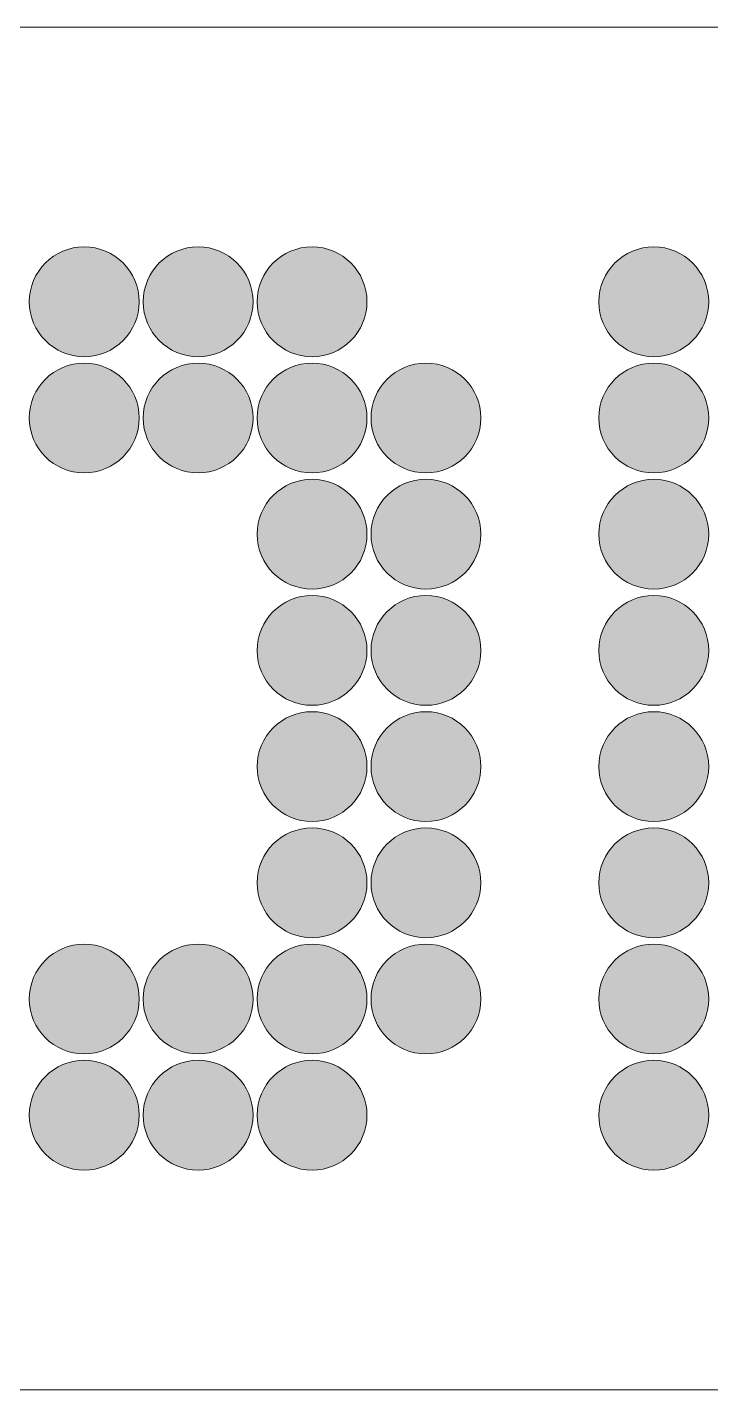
# Model space of a CAD drawing. Header units: inches. Extents: x 36 to 176, y 106 to 173.
# Drawn here: x 72.1 to 105.7, y 106.2 to 173.2 of the extents above; entities that cross this region are included whole.
import ezdxf

# ---------------------------------------------------------------- set-up
doc = ezdxf.new("R2010")
doc.units = ezdxf.units.IN
doc.header["$MEASUREMENT"] = 0
doc.layers.add('CUT', color=7, linetype='Continuous')
doc.layers.add('ENGRAVE', color=7, linetype='Continuous')

# ---------------------------------------------------------------- blocks, each defined once
blk = doc.blocks.new('block 2')
at = {"layer": 'CUT', "color": 7, "lineweight": 5, "true_color": 0xffffff}
blk.add_lwpolyline([(175.65, 173.2), (35.65, 173.2), (35.65, 106.2), (175.65, 106.2), (175.65, 173.2)], dxfattribs=at)
blk = doc.blocks.new('block 7')
at = {"layer": 'ENGRAVE', "true_color": 0xff0000}
h = blk.add_hatch(color=1, dxfattribs=at)
h.dxf.hatch_style = 2
edge = h.paths.add_edge_path()
edge.add_spline(control_points=[(77.75, 119.7), (77.75, 118.209), (78.959, 117), (80.45, 117), (81.941, 117), (83.15, 118.209), (83.15, 119.7), (83.15, 121.191), (81.941, 122.4), (80.45, 122.4), (78.959, 122.4), (77.75, 121.191), (77.75, 119.7), (77.75, 119.7), (77.75, 119.7), (77.75, 119.7)], knot_values=[0, 0, 0, 0, 1, 1, 1, 2, 2, 2, 3, 3, 3, 4, 4, 4, 5, 5, 5, 5], degree=3, periodic=1)
at = {"layer": 'ENGRAVE', "color": 7, "lineweight": 5, "true_color": 0xffffff}
blk.add_open_spline([(77.75, 119.7), (77.75, 118.209), (78.959, 117), (80.45, 117), (81.941, 117), (83.15, 118.209), (83.15, 119.7), (83.15, 121.191), (81.941, 122.4), (80.45, 122.4), (78.959, 122.4), (77.75, 121.191), (77.75, 119.7), (77.75, 119.7), (77.75, 119.7), (77.75, 119.7)], degree=3, knots=[0, 0, 0, 0, 1, 1, 1, 2, 2, 2, 3, 3, 3, 4, 4, 4, 5, 5, 5, 5], dxfattribs=at)
blk = doc.blocks.new('block 17')
at = {"layer": 'ENGRAVE', "true_color": 0xff0000}
h = blk.add_hatch(color=1, dxfattribs=at)
h.dxf.hatch_style = 2
edge = h.paths.add_edge_path()
edge.add_spline(control_points=[(100.15, 119.7), (100.15, 118.209), (101.359, 117), (102.85, 117), (104.341, 117), (105.55, 118.209), (105.55, 119.7), (105.55, 121.191), (104.341, 122.4), (102.85, 122.4), (101.359, 122.4), (100.15, 121.191), (100.15, 119.7), (100.15, 119.7), (100.15, 119.7), (100.15, 119.7)], knot_values=[0, 0, 0, 0, 1, 1, 1, 2, 2, 2, 3, 3, 3, 4, 4, 4, 5, 5, 5, 5], degree=3, periodic=1)
at = {"layer": 'ENGRAVE', "color": 7, "lineweight": 5, "true_color": 0xffffff}
blk.add_open_spline([(100.15, 119.7), (100.15, 118.209), (101.359, 117), (102.85, 117), (104.341, 117), (105.55, 118.209), (105.55, 119.7), (105.55, 121.191), (104.341, 122.4), (102.85, 122.4), (101.359, 122.4), (100.15, 121.191), (100.15, 119.7), (100.15, 119.7), (100.15, 119.7), (100.15, 119.7)], degree=3, knots=[0, 0, 0, 0, 1, 1, 1, 2, 2, 2, 3, 3, 3, 4, 4, 4, 5, 5, 5, 5], dxfattribs=at)
blk = doc.blocks.new('block 20')
at = {"layer": 'ENGRAVE', "true_color": 0xff0000}
h = blk.add_hatch(color=1, dxfattribs=at)
h.dxf.hatch_style = 2
edge = h.paths.add_edge_path()
edge.add_spline(control_points=[(72.15, 119.7), (72.15, 118.209), (73.359, 117), (74.85, 117), (76.341, 117), (77.55, 118.209), (77.55, 119.7), (77.55, 121.191), (76.341, 122.4), (74.85, 122.4), (73.359, 122.4), (72.15, 121.191), (72.15, 119.7), (72.15, 119.7), (72.15, 119.7), (72.15, 119.7)], knot_values=[0, 0, 0, 0, 1, 1, 1, 2, 2, 2, 3, 3, 3, 4, 4, 4, 5, 5, 5, 5], degree=3, periodic=1)
at = {"layer": 'ENGRAVE', "color": 7, "lineweight": 5, "true_color": 0xffffff}
blk.add_open_spline([(72.15, 119.7), (72.15, 118.209), (73.359, 117), (74.85, 117), (76.341, 117), (77.55, 118.209), (77.55, 119.7), (77.55, 121.191), (76.341, 122.4), (74.85, 122.4), (73.359, 122.4), (72.15, 121.191), (72.15, 119.7), (72.15, 119.7), (72.15, 119.7), (72.15, 119.7)], degree=3, knots=[0, 0, 0, 0, 1, 1, 1, 2, 2, 2, 3, 3, 3, 4, 4, 4, 5, 5, 5, 5], dxfattribs=at)
blk = doc.blocks.new('block 27')
at = {"layer": 'ENGRAVE', "true_color": 0xff0000}
h = blk.add_hatch(color=1, dxfattribs=at)
h.dxf.hatch_style = 2
edge = h.paths.add_edge_path()
edge.add_spline(control_points=[(77.75, 153.986), (77.75, 152.495), (78.959, 151.286), (80.45, 151.286), (81.941, 151.286), (83.15, 152.495), (83.15, 153.986), (83.15, 155.477), (81.941, 156.686), (80.45, 156.686), (78.959, 156.686), (77.75, 155.477), (77.75, 153.986), (77.75, 153.986), (77.75, 153.986), (77.75, 153.986)], knot_values=[0, 0, 0, 0, 1, 1, 1, 2, 2, 2, 3, 3, 3, 4, 4, 4, 5, 5, 5, 5], degree=3, periodic=1)
at = {"layer": 'ENGRAVE', "color": 7, "lineweight": 5, "true_color": 0xffffff}
blk.add_open_spline([(77.75, 153.986), (77.75, 152.495), (78.959, 151.286), (80.45, 151.286), (81.941, 151.286), (83.15, 152.495), (83.15, 153.986), (83.15, 155.477), (81.941, 156.686), (80.45, 156.686), (78.959, 156.686), (77.75, 155.477), (77.75, 153.986), (77.75, 153.986), (77.75, 153.986), (77.75, 153.986)], degree=3, knots=[0, 0, 0, 0, 1, 1, 1, 2, 2, 2, 3, 3, 3, 4, 4, 4, 5, 5, 5, 5], dxfattribs=at)
blk = doc.blocks.new('block 28')
at = {"layer": 'ENGRAVE', "true_color": 0xff0000}
h = blk.add_hatch(color=1, dxfattribs=at)
h.dxf.hatch_style = 2
edge = h.paths.add_edge_path()
edge.add_spline(control_points=[(83.35, 142.557), (83.35, 141.066), (84.559, 139.857), (86.05, 139.857), (87.541, 139.857), (88.75, 141.066), (88.75, 142.557), (88.75, 144.048), (87.541, 145.257), (86.05, 145.257), (84.559, 145.257), (83.35, 144.048), (83.35, 142.557), (83.35, 142.557), (83.35, 142.557), (83.35, 142.557)], knot_values=[0, 0, 0, 0, 1, 1, 1, 2, 2, 2, 3, 3, 3, 4, 4, 4, 5, 5, 5, 5], degree=3, periodic=1)
at = {"layer": 'ENGRAVE', "color": 7, "lineweight": 5, "true_color": 0xffffff}
blk.add_open_spline([(83.35, 142.557), (83.35, 141.066), (84.559, 139.857), (86.05, 139.857), (87.541, 139.857), (88.75, 141.066), (88.75, 142.557), (88.75, 144.048), (87.541, 145.257), (86.05, 145.257), (84.559, 145.257), (83.35, 144.048), (83.35, 142.557), (83.35, 142.557), (83.35, 142.557), (83.35, 142.557)], degree=3, knots=[0, 0, 0, 0, 1, 1, 1, 2, 2, 2, 3, 3, 3, 4, 4, 4, 5, 5, 5, 5], dxfattribs=at)
blk = doc.blocks.new('block 29')
at = {"layer": 'ENGRAVE', "true_color": 0xff0000}
h = blk.add_hatch(color=1, dxfattribs=at)
h.dxf.hatch_style = 2
edge = h.paths.add_edge_path()
edge.add_spline(control_points=[(88.95, 125.414), (88.95, 123.923), (90.159, 122.714), (91.65, 122.714), (93.141, 122.714), (94.35, 123.923), (94.35, 125.414), (94.35, 126.905), (93.141, 128.114), (91.65, 128.114), (90.159, 128.114), (88.95, 126.905), (88.95, 125.414), (88.95, 125.414), (88.95, 125.414), (88.95, 125.414)], knot_values=[0, 0, 0, 0, 1, 1, 1, 2, 2, 2, 3, 3, 3, 4, 4, 4, 5, 5, 5, 5], degree=3, periodic=1)
at = {"layer": 'ENGRAVE', "color": 7, "lineweight": 5, "true_color": 0xffffff}
blk.add_open_spline([(88.95, 125.414), (88.95, 123.923), (90.159, 122.714), (91.65, 122.714), (93.141, 122.714), (94.35, 123.923), (94.35, 125.414), (94.35, 126.905), (93.141, 128.114), (91.65, 128.114), (90.159, 128.114), (88.95, 126.905), (88.95, 125.414), (88.95, 125.414), (88.95, 125.414), (88.95, 125.414)], degree=3, knots=[0, 0, 0, 0, 1, 1, 1, 2, 2, 2, 3, 3, 3, 4, 4, 4, 5, 5, 5, 5], dxfattribs=at)
blk = doc.blocks.new('block 30')
at = {"layer": 'ENGRAVE', "true_color": 0xff0000}
h = blk.add_hatch(color=1, dxfattribs=at)
h.dxf.hatch_style = 2
edge = h.paths.add_edge_path()
edge.add_spline(control_points=[(88.95, 148.271), (88.95, 146.78), (90.159, 145.571), (91.65, 145.571), (93.141, 145.571), (94.35, 146.78), (94.35, 148.271), (94.35, 149.763), (93.141, 150.971), (91.65, 150.971), (90.159, 150.971), (88.95, 149.763), (88.95, 148.271), (88.95, 148.271), (88.95, 148.271), (88.95, 148.271)], knot_values=[0, 0, 0, 0, 1, 1, 1, 2, 2, 2, 3, 3, 3, 4, 4, 4, 5, 5, 5, 5], degree=3, periodic=1)
at = {"layer": 'ENGRAVE', "color": 7, "lineweight": 5, "true_color": 0xffffff}
blk.add_open_spline([(88.95, 148.271), (88.95, 146.78), (90.159, 145.571), (91.65, 145.571), (93.141, 145.571), (94.35, 146.78), (94.35, 148.271), (94.35, 149.763), (93.141, 150.971), (91.65, 150.971), (90.159, 150.971), (88.95, 149.763), (88.95, 148.271), (88.95, 148.271), (88.95, 148.271), (88.95, 148.271)], degree=3, knots=[0, 0, 0, 0, 1, 1, 1, 2, 2, 2, 3, 3, 3, 4, 4, 4, 5, 5, 5, 5], dxfattribs=at)
blk = doc.blocks.new('block 31')
at = {"layer": 'ENGRAVE', "true_color": 0xff0000}
h = blk.add_hatch(color=1, dxfattribs=at)
h.dxf.hatch_style = 2
edge = h.paths.add_edge_path()
edge.add_spline(control_points=[(72.15, 159.7), (72.15, 158.209), (73.359, 157), (74.85, 157), (76.341, 157), (77.55, 158.209), (77.55, 159.7), (77.55, 161.191), (76.341, 162.4), (74.85, 162.4), (73.359, 162.4), (72.15, 161.191), (72.15, 159.7), (72.15, 159.7), (72.15, 159.7), (72.15, 159.7)], knot_values=[0, 0, 0, 0, 1, 1, 1, 2, 2, 2, 3, 3, 3, 4, 4, 4, 5, 5, 5, 5], degree=3, periodic=1)
at = {"layer": 'ENGRAVE', "color": 7, "lineweight": 5, "true_color": 0xffffff}
blk.add_open_spline([(72.15, 159.7), (72.15, 158.209), (73.359, 157), (74.85, 157), (76.341, 157), (77.55, 158.209), (77.55, 159.7), (77.55, 161.191), (76.341, 162.4), (74.85, 162.4), (73.359, 162.4), (72.15, 161.191), (72.15, 159.7), (72.15, 159.7), (72.15, 159.7), (72.15, 159.7)], degree=3, knots=[0, 0, 0, 0, 1, 1, 1, 2, 2, 2, 3, 3, 3, 4, 4, 4, 5, 5, 5, 5], dxfattribs=at)
blk = doc.blocks.new('block 34')
at = {"layer": 'ENGRAVE', "true_color": 0xff0000}
h = blk.add_hatch(color=1, dxfattribs=at)
h.dxf.hatch_style = 2
edge = h.paths.add_edge_path()
edge.add_spline(control_points=[(77.75, 159.7), (77.75, 158.209), (78.959, 157), (80.45, 157), (81.941, 157), (83.15, 158.209), (83.15, 159.7), (83.15, 161.191), (81.941, 162.4), (80.45, 162.4), (78.959, 162.4), (77.75, 161.191), (77.75, 159.7), (77.75, 159.7), (77.75, 159.7), (77.75, 159.7)], knot_values=[0, 0, 0, 0, 1, 1, 1, 2, 2, 2, 3, 3, 3, 4, 4, 4, 5, 5, 5, 5], degree=3, periodic=1)
at = {"layer": 'ENGRAVE', "color": 7, "lineweight": 5, "true_color": 0xffffff}
blk.add_open_spline([(77.75, 159.7), (77.75, 158.209), (78.959, 157), (80.45, 157), (81.941, 157), (83.15, 158.209), (83.15, 159.7), (83.15, 161.191), (81.941, 162.4), (80.45, 162.4), (78.959, 162.4), (77.75, 161.191), (77.75, 159.7), (77.75, 159.7), (77.75, 159.7), (77.75, 159.7)], degree=3, knots=[0, 0, 0, 0, 1, 1, 1, 2, 2, 2, 3, 3, 3, 4, 4, 4, 5, 5, 5, 5], dxfattribs=at)
blk = doc.blocks.new('block 35')
at = {"layer": 'ENGRAVE', "true_color": 0xff0000}
h = blk.add_hatch(color=1, dxfattribs=at)
h.dxf.hatch_style = 2
edge = h.paths.add_edge_path()
edge.add_spline(control_points=[(88.95, 142.557), (88.95, 141.066), (90.159, 139.857), (91.65, 139.857), (93.141, 139.857), (94.35, 141.066), (94.35, 142.557), (94.35, 144.048), (93.141, 145.257), (91.65, 145.257), (90.159, 145.257), (88.95, 144.048), (88.95, 142.557), (88.95, 142.557), (88.95, 142.557), (88.95, 142.557)], knot_values=[0, 0, 0, 0, 1, 1, 1, 2, 2, 2, 3, 3, 3, 4, 4, 4, 5, 5, 5, 5], degree=3, periodic=1)
at = {"layer": 'ENGRAVE', "color": 7, "lineweight": 5, "true_color": 0xffffff}
blk.add_open_spline([(88.95, 142.557), (88.95, 141.066), (90.159, 139.857), (91.65, 139.857), (93.141, 139.857), (94.35, 141.066), (94.35, 142.557), (94.35, 144.048), (93.141, 145.257), (91.65, 145.257), (90.159, 145.257), (88.95, 144.048), (88.95, 142.557), (88.95, 142.557), (88.95, 142.557), (88.95, 142.557)], degree=3, knots=[0, 0, 0, 0, 1, 1, 1, 2, 2, 2, 3, 3, 3, 4, 4, 4, 5, 5, 5, 5], dxfattribs=at)
blk = doc.blocks.new('block 36')
at = {"layer": 'ENGRAVE', "true_color": 0xff0000}
h = blk.add_hatch(color=1, dxfattribs=at)
h.dxf.hatch_style = 2
edge = h.paths.add_edge_path()
edge.add_spline(control_points=[(83.35, 119.7), (83.35, 118.209), (84.559, 117), (86.05, 117), (87.541, 117), (88.75, 118.209), (88.75, 119.7), (88.75, 121.191), (87.541, 122.4), (86.05, 122.4), (84.559, 122.4), (83.35, 121.191), (83.35, 119.7), (83.35, 119.7), (83.35, 119.7), (83.35, 119.7)], knot_values=[0, 0, 0, 0, 1, 1, 1, 2, 2, 2, 3, 3, 3, 4, 4, 4, 5, 5, 5, 5], degree=3, periodic=1)
at = {"layer": 'ENGRAVE', "color": 7, "lineweight": 5, "true_color": 0xffffff}
blk.add_open_spline([(83.35, 119.7), (83.35, 118.209), (84.559, 117), (86.05, 117), (87.541, 117), (88.75, 118.209), (88.75, 119.7), (88.75, 121.191), (87.541, 122.4), (86.05, 122.4), (84.559, 122.4), (83.35, 121.191), (83.35, 119.7), (83.35, 119.7), (83.35, 119.7), (83.35, 119.7)], degree=3, knots=[0, 0, 0, 0, 1, 1, 1, 2, 2, 2, 3, 3, 3, 4, 4, 4, 5, 5, 5, 5], dxfattribs=at)
blk = doc.blocks.new('block 37')
at = {"layer": 'ENGRAVE', "true_color": 0xff0000}
h = blk.add_hatch(color=1, dxfattribs=at)
h.dxf.hatch_style = 2
edge = h.paths.add_edge_path()
edge.add_spline(control_points=[(83.35, 148.271), (83.35, 146.78), (84.559, 145.571), (86.05, 145.571), (87.541, 145.571), (88.75, 146.78), (88.75, 148.271), (88.75, 149.763), (87.541, 150.971), (86.05, 150.971), (84.559, 150.971), (83.35, 149.763), (83.35, 148.271), (83.35, 148.271), (83.35, 148.271), (83.35, 148.271)], knot_values=[0, 0, 0, 0, 1, 1, 1, 2, 2, 2, 3, 3, 3, 4, 4, 4, 5, 5, 5, 5], degree=3, periodic=1)
at = {"layer": 'ENGRAVE', "color": 7, "lineweight": 5, "true_color": 0xffffff}
blk.add_open_spline([(83.35, 148.271), (83.35, 146.78), (84.559, 145.571), (86.05, 145.571), (87.541, 145.571), (88.75, 146.78), (88.75, 148.271), (88.75, 149.763), (87.541, 150.971), (86.05, 150.971), (84.559, 150.971), (83.35, 149.763), (83.35, 148.271), (83.35, 148.271), (83.35, 148.271), (83.35, 148.271)], degree=3, knots=[0, 0, 0, 0, 1, 1, 1, 2, 2, 2, 3, 3, 3, 4, 4, 4, 5, 5, 5, 5], dxfattribs=at)
blk = doc.blocks.new('block 38')
at = {"layer": 'ENGRAVE', "true_color": 0xff0000}
h = blk.add_hatch(color=1, dxfattribs=at)
h.dxf.hatch_style = 2
edge = h.paths.add_edge_path()
edge.add_spline(control_points=[(72.15, 153.986), (72.15, 152.495), (73.359, 151.286), (74.85, 151.286), (76.341, 151.286), (77.55, 152.495), (77.55, 153.986), (77.55, 155.477), (76.341, 156.686), (74.85, 156.686), (73.359, 156.686), (72.15, 155.477), (72.15, 153.986), (72.15, 153.986), (72.15, 153.986), (72.15, 153.986)], knot_values=[0, 0, 0, 0, 1, 1, 1, 2, 2, 2, 3, 3, 3, 4, 4, 4, 5, 5, 5, 5], degree=3, periodic=1)
at = {"layer": 'ENGRAVE', "color": 7, "lineweight": 5, "true_color": 0xffffff}
blk.add_open_spline([(72.15, 153.986), (72.15, 152.495), (73.359, 151.286), (74.85, 151.286), (76.341, 151.286), (77.55, 152.495), (77.55, 153.986), (77.55, 155.477), (76.341, 156.686), (74.85, 156.686), (73.359, 156.686), (72.15, 155.477), (72.15, 153.986), (72.15, 153.986), (72.15, 153.986), (72.15, 153.986)], degree=3, knots=[0, 0, 0, 0, 1, 1, 1, 2, 2, 2, 3, 3, 3, 4, 4, 4, 5, 5, 5, 5], dxfattribs=at)
blk = doc.blocks.new('block 45')
at = {"layer": 'ENGRAVE', "true_color": 0xff0000}
h = blk.add_hatch(color=1, dxfattribs=at)
h.dxf.hatch_style = 2
edge = h.paths.add_edge_path()
edge.add_spline(control_points=[(77.75, 125.414), (77.75, 123.923), (78.959, 122.714), (80.45, 122.714), (81.941, 122.714), (83.15, 123.923), (83.15, 125.414), (83.15, 126.905), (81.941, 128.114), (80.45, 128.114), (78.959, 128.114), (77.75, 126.905), (77.75, 125.414), (77.75, 125.414), (77.75, 125.414), (77.75, 125.414)], knot_values=[0, 0, 0, 0, 1, 1, 1, 2, 2, 2, 3, 3, 3, 4, 4, 4, 5, 5, 5, 5], degree=3, periodic=1)
at = {"layer": 'ENGRAVE', "color": 7, "lineweight": 5, "true_color": 0xffffff}
blk.add_open_spline([(77.75, 125.414), (77.75, 123.923), (78.959, 122.714), (80.45, 122.714), (81.941, 122.714), (83.15, 123.923), (83.15, 125.414), (83.15, 126.905), (81.941, 128.114), (80.45, 128.114), (78.959, 128.114), (77.75, 126.905), (77.75, 125.414), (77.75, 125.414), (77.75, 125.414), (77.75, 125.414)], degree=3, knots=[0, 0, 0, 0, 1, 1, 1, 2, 2, 2, 3, 3, 3, 4, 4, 4, 5, 5, 5, 5], dxfattribs=at)
blk = doc.blocks.new('block 46')
at = {"layer": 'ENGRAVE', "true_color": 0xff0000}
h = blk.add_hatch(color=1, dxfattribs=at)
h.dxf.hatch_style = 2
edge = h.paths.add_edge_path()
edge.add_spline(control_points=[(100.15, 153.986), (100.15, 152.495), (101.359, 151.286), (102.85, 151.286), (104.341, 151.286), (105.55, 152.495), (105.55, 153.986), (105.55, 155.477), (104.341, 156.686), (102.85, 156.686), (101.359, 156.686), (100.15, 155.477), (100.15, 153.986), (100.15, 153.986), (100.15, 153.986), (100.15, 153.986)], knot_values=[0, 0, 0, 0, 1, 1, 1, 2, 2, 2, 3, 3, 3, 4, 4, 4, 5, 5, 5, 5], degree=3, periodic=1)
at = {"layer": 'ENGRAVE', "color": 7, "lineweight": 5, "true_color": 0xffffff}
blk.add_open_spline([(100.15, 153.986), (100.15, 152.495), (101.359, 151.286), (102.85, 151.286), (104.341, 151.286), (105.55, 152.495), (105.55, 153.986), (105.55, 155.477), (104.341, 156.686), (102.85, 156.686), (101.359, 156.686), (100.15, 155.477), (100.15, 153.986), (100.15, 153.986), (100.15, 153.986), (100.15, 153.986)], degree=3, knots=[0, 0, 0, 0, 1, 1, 1, 2, 2, 2, 3, 3, 3, 4, 4, 4, 5, 5, 5, 5], dxfattribs=at)
blk = doc.blocks.new('block 48')
at = {"layer": 'ENGRAVE', "true_color": 0xff0000}
h = blk.add_hatch(color=1, dxfattribs=at)
h.dxf.hatch_style = 2
edge = h.paths.add_edge_path()
edge.add_spline(control_points=[(100.15, 125.414), (100.15, 123.923), (101.359, 122.714), (102.85, 122.714), (104.341, 122.714), (105.55, 123.923), (105.55, 125.414), (105.55, 126.905), (104.341, 128.114), (102.85, 128.114), (101.359, 128.114), (100.15, 126.905), (100.15, 125.414), (100.15, 125.414), (100.15, 125.414), (100.15, 125.414)], knot_values=[0, 0, 0, 0, 1, 1, 1, 2, 2, 2, 3, 3, 3, 4, 4, 4, 5, 5, 5, 5], degree=3, periodic=1)
at = {"layer": 'ENGRAVE', "color": 7, "lineweight": 5, "true_color": 0xffffff}
blk.add_open_spline([(100.15, 125.414), (100.15, 123.923), (101.359, 122.714), (102.85, 122.714), (104.341, 122.714), (105.55, 123.923), (105.55, 125.414), (105.55, 126.905), (104.341, 128.114), (102.85, 128.114), (101.359, 128.114), (100.15, 126.905), (100.15, 125.414), (100.15, 125.414), (100.15, 125.414), (100.15, 125.414)], degree=3, knots=[0, 0, 0, 0, 1, 1, 1, 2, 2, 2, 3, 3, 3, 4, 4, 4, 5, 5, 5, 5], dxfattribs=at)
blk = doc.blocks.new('block 76')
at = {"layer": 'ENGRAVE', "true_color": 0xff0000}
h = blk.add_hatch(color=1, dxfattribs=at)
h.dxf.hatch_style = 2
edge = h.paths.add_edge_path()
edge.add_spline(control_points=[(100.15, 136.843), (100.15, 135.352), (101.359, 134.143), (102.85, 134.143), (104.341, 134.143), (105.55, 135.352), (105.55, 136.843), (105.55, 138.334), (104.341, 139.543), (102.85, 139.543), (101.359, 139.543), (100.15, 138.334), (100.15, 136.843), (100.15, 136.843), (100.15, 136.843), (100.15, 136.843)], knot_values=[0, 0, 0, 0, 1, 1, 1, 2, 2, 2, 3, 3, 3, 4, 4, 4, 5, 5, 5, 5], degree=3, periodic=1)
at = {"layer": 'ENGRAVE', "color": 7, "lineweight": 5, "true_color": 0xffffff}
blk.add_open_spline([(100.15, 136.843), (100.15, 135.352), (101.359, 134.143), (102.85, 134.143), (104.341, 134.143), (105.55, 135.352), (105.55, 136.843), (105.55, 138.334), (104.341, 139.543), (102.85, 139.543), (101.359, 139.543), (100.15, 138.334), (100.15, 136.843), (100.15, 136.843), (100.15, 136.843), (100.15, 136.843)], degree=3, knots=[0, 0, 0, 0, 1, 1, 1, 2, 2, 2, 3, 3, 3, 4, 4, 4, 5, 5, 5, 5], dxfattribs=at)
blk = doc.blocks.new('block 80')
at = {"layer": 'ENGRAVE', "true_color": 0xff0000}
h = blk.add_hatch(color=1, dxfattribs=at)
h.dxf.hatch_style = 2
edge = h.paths.add_edge_path()
edge.add_spline(control_points=[(72.15, 125.414), (72.15, 123.923), (73.359, 122.714), (74.85, 122.714), (76.341, 122.714), (77.55, 123.923), (77.55, 125.414), (77.55, 126.905), (76.341, 128.114), (74.85, 128.114), (73.359, 128.114), (72.15, 126.905), (72.15, 125.414), (72.15, 125.414), (72.15, 125.414), (72.15, 125.414)], knot_values=[0, 0, 0, 0, 1, 1, 1, 2, 2, 2, 3, 3, 3, 4, 4, 4, 5, 5, 5, 5], degree=3, periodic=1)
at = {"layer": 'ENGRAVE', "color": 7, "lineweight": 5, "true_color": 0xffffff}
blk.add_open_spline([(72.15, 125.414), (72.15, 123.923), (73.359, 122.714), (74.85, 122.714), (76.341, 122.714), (77.55, 123.923), (77.55, 125.414), (77.55, 126.905), (76.341, 128.114), (74.85, 128.114), (73.359, 128.114), (72.15, 126.905), (72.15, 125.414), (72.15, 125.414), (72.15, 125.414), (72.15, 125.414)], degree=3, knots=[0, 0, 0, 0, 1, 1, 1, 2, 2, 2, 3, 3, 3, 4, 4, 4, 5, 5, 5, 5], dxfattribs=at)
blk = doc.blocks.new('block 87')
at = {"layer": 'ENGRAVE', "true_color": 0xff0000}
h = blk.add_hatch(color=1, dxfattribs=at)
h.dxf.hatch_style = 2
edge = h.paths.add_edge_path()
edge.add_spline(control_points=[(83.35, 131.129), (83.35, 129.637), (84.559, 128.429), (86.05, 128.429), (87.541, 128.429), (88.75, 129.637), (88.75, 131.129), (88.75, 132.62), (87.541, 133.829), (86.05, 133.829), (84.559, 133.829), (83.35, 132.62), (83.35, 131.129), (83.35, 131.129), (83.35, 131.129), (83.35, 131.129)], knot_values=[0, 0, 0, 0, 1, 1, 1, 2, 2, 2, 3, 3, 3, 4, 4, 4, 5, 5, 5, 5], degree=3, periodic=1)
at = {"layer": 'ENGRAVE', "color": 7, "lineweight": 5, "true_color": 0xffffff}
blk.add_open_spline([(83.35, 131.129), (83.35, 129.637), (84.559, 128.429), (86.05, 128.429), (87.541, 128.429), (88.75, 129.637), (88.75, 131.129), (88.75, 132.62), (87.541, 133.829), (86.05, 133.829), (84.559, 133.829), (83.35, 132.62), (83.35, 131.129), (83.35, 131.129), (83.35, 131.129), (83.35, 131.129)], degree=3, knots=[0, 0, 0, 0, 1, 1, 1, 2, 2, 2, 3, 3, 3, 4, 4, 4, 5, 5, 5, 5], dxfattribs=at)
blk = doc.blocks.new('block 88')
at = {"layer": 'ENGRAVE', "true_color": 0xff0000}
h = blk.add_hatch(color=1, dxfattribs=at)
h.dxf.hatch_style = 2
edge = h.paths.add_edge_path()
edge.add_spline(control_points=[(83.35, 136.843), (83.35, 135.352), (84.559, 134.143), (86.05, 134.143), (87.541, 134.143), (88.75, 135.352), (88.75, 136.843), (88.75, 138.334), (87.541, 139.543), (86.05, 139.543), (84.559, 139.543), (83.35, 138.334), (83.35, 136.843), (83.35, 136.843), (83.35, 136.843), (83.35, 136.843)], knot_values=[0, 0, 0, 0, 1, 1, 1, 2, 2, 2, 3, 3, 3, 4, 4, 4, 5, 5, 5, 5], degree=3, periodic=1)
at = {"layer": 'ENGRAVE', "color": 7, "lineweight": 5, "true_color": 0xffffff}
blk.add_open_spline([(83.35, 136.843), (83.35, 135.352), (84.559, 134.143), (86.05, 134.143), (87.541, 134.143), (88.75, 135.352), (88.75, 136.843), (88.75, 138.334), (87.541, 139.543), (86.05, 139.543), (84.559, 139.543), (83.35, 138.334), (83.35, 136.843), (83.35, 136.843), (83.35, 136.843), (83.35, 136.843)], degree=3, knots=[0, 0, 0, 0, 1, 1, 1, 2, 2, 2, 3, 3, 3, 4, 4, 4, 5, 5, 5, 5], dxfattribs=at)
blk = doc.blocks.new('block 89')
at = {"layer": 'ENGRAVE', "true_color": 0xff0000}
h = blk.add_hatch(color=1, dxfattribs=at)
h.dxf.hatch_style = 2
edge = h.paths.add_edge_path()
edge.add_spline(control_points=[(88.95, 131.129), (88.95, 129.637), (90.159, 128.429), (91.65, 128.429), (93.141, 128.429), (94.35, 129.637), (94.35, 131.129), (94.35, 132.62), (93.141, 133.829), (91.65, 133.829), (90.159, 133.829), (88.95, 132.62), (88.95, 131.129), (88.95, 131.129), (88.95, 131.129), (88.95, 131.129)], knot_values=[0, 0, 0, 0, 1, 1, 1, 2, 2, 2, 3, 3, 3, 4, 4, 4, 5, 5, 5, 5], degree=3, periodic=1)
at = {"layer": 'ENGRAVE', "color": 7, "lineweight": 5, "true_color": 0xffffff}
blk.add_open_spline([(88.95, 131.129), (88.95, 129.637), (90.159, 128.429), (91.65, 128.429), (93.141, 128.429), (94.35, 129.637), (94.35, 131.129), (94.35, 132.62), (93.141, 133.829), (91.65, 133.829), (90.159, 133.829), (88.95, 132.62), (88.95, 131.129), (88.95, 131.129), (88.95, 131.129), (88.95, 131.129)], degree=3, knots=[0, 0, 0, 0, 1, 1, 1, 2, 2, 2, 3, 3, 3, 4, 4, 4, 5, 5, 5, 5], dxfattribs=at)
blk = doc.blocks.new('block 90')
at = {"layer": 'ENGRAVE', "true_color": 0xff0000}
h = blk.add_hatch(color=1, dxfattribs=at)
h.dxf.hatch_style = 2
edge = h.paths.add_edge_path()
edge.add_spline(control_points=[(88.95, 153.986), (88.95, 152.495), (90.159, 151.286), (91.65, 151.286), (93.141, 151.286), (94.35, 152.495), (94.35, 153.986), (94.35, 155.477), (93.141, 156.686), (91.65, 156.686), (90.159, 156.686), (88.95, 155.477), (88.95, 153.986), (88.95, 153.986), (88.95, 153.986), (88.95, 153.986)], knot_values=[0, 0, 0, 0, 1, 1, 1, 2, 2, 2, 3, 3, 3, 4, 4, 4, 5, 5, 5, 5], degree=3, periodic=1)
at = {"layer": 'ENGRAVE', "color": 7, "lineweight": 5, "true_color": 0xffffff}
blk.add_open_spline([(88.95, 153.986), (88.95, 152.495), (90.159, 151.286), (91.65, 151.286), (93.141, 151.286), (94.35, 152.495), (94.35, 153.986), (94.35, 155.477), (93.141, 156.686), (91.65, 156.686), (90.159, 156.686), (88.95, 155.477), (88.95, 153.986), (88.95, 153.986), (88.95, 153.986), (88.95, 153.986)], degree=3, knots=[0, 0, 0, 0, 1, 1, 1, 2, 2, 2, 3, 3, 3, 4, 4, 4, 5, 5, 5, 5], dxfattribs=at)
blk = doc.blocks.new('block 94')
at = {"layer": 'ENGRAVE', "true_color": 0xff0000}
h = blk.add_hatch(color=1, dxfattribs=at)
h.dxf.hatch_style = 2
edge = h.paths.add_edge_path()
edge.add_spline(control_points=[(83.35, 159.7), (83.35, 158.209), (84.559, 157), (86.05, 157), (87.541, 157), (88.75, 158.209), (88.75, 159.7), (88.75, 161.191), (87.541, 162.4), (86.05, 162.4), (84.559, 162.4), (83.35, 161.191), (83.35, 159.7), (83.35, 159.7), (83.35, 159.7), (83.35, 159.7)], knot_values=[0, 0, 0, 0, 1, 1, 1, 2, 2, 2, 3, 3, 3, 4, 4, 4, 5, 5, 5, 5], degree=3, periodic=1)
at = {"layer": 'ENGRAVE', "color": 7, "lineweight": 5, "true_color": 0xffffff}
blk.add_open_spline([(83.35, 159.7), (83.35, 158.209), (84.559, 157), (86.05, 157), (87.541, 157), (88.75, 158.209), (88.75, 159.7), (88.75, 161.191), (87.541, 162.4), (86.05, 162.4), (84.559, 162.4), (83.35, 161.191), (83.35, 159.7), (83.35, 159.7), (83.35, 159.7), (83.35, 159.7)], degree=3, knots=[0, 0, 0, 0, 1, 1, 1, 2, 2, 2, 3, 3, 3, 4, 4, 4, 5, 5, 5, 5], dxfattribs=at)
blk = doc.blocks.new('block 95')
at = {"layer": 'ENGRAVE', "true_color": 0xff0000}
h = blk.add_hatch(color=1, dxfattribs=at)
h.dxf.hatch_style = 2
edge = h.paths.add_edge_path()
edge.add_spline(control_points=[(88.95, 136.843), (88.95, 135.352), (90.159, 134.143), (91.65, 134.143), (93.141, 134.143), (94.35, 135.352), (94.35, 136.843), (94.35, 138.334), (93.141, 139.543), (91.65, 139.543), (90.159, 139.543), (88.95, 138.334), (88.95, 136.843), (88.95, 136.843), (88.95, 136.843), (88.95, 136.843)], knot_values=[0, 0, 0, 0, 1, 1, 1, 2, 2, 2, 3, 3, 3, 4, 4, 4, 5, 5, 5, 5], degree=3, periodic=1)
at = {"layer": 'ENGRAVE', "color": 7, "lineweight": 5, "true_color": 0xffffff}
blk.add_open_spline([(88.95, 136.843), (88.95, 135.352), (90.159, 134.143), (91.65, 134.143), (93.141, 134.143), (94.35, 135.352), (94.35, 136.843), (94.35, 138.334), (93.141, 139.543), (91.65, 139.543), (90.159, 139.543), (88.95, 138.334), (88.95, 136.843), (88.95, 136.843), (88.95, 136.843), (88.95, 136.843)], degree=3, knots=[0, 0, 0, 0, 1, 1, 1, 2, 2, 2, 3, 3, 3, 4, 4, 4, 5, 5, 5, 5], dxfattribs=at)
blk = doc.blocks.new('block 96')
at = {"layer": 'ENGRAVE', "true_color": 0xff0000}
h = blk.add_hatch(color=1, dxfattribs=at)
h.dxf.hatch_style = 2
edge = h.paths.add_edge_path()
edge.add_spline(control_points=[(83.35, 125.414), (83.35, 123.923), (84.559, 122.714), (86.05, 122.714), (87.541, 122.714), (88.75, 123.923), (88.75, 125.414), (88.75, 126.905), (87.541, 128.114), (86.05, 128.114), (84.559, 128.114), (83.35, 126.905), (83.35, 125.414), (83.35, 125.414), (83.35, 125.414), (83.35, 125.414)], knot_values=[0, 0, 0, 0, 1, 1, 1, 2, 2, 2, 3, 3, 3, 4, 4, 4, 5, 5, 5, 5], degree=3, periodic=1)
at = {"layer": 'ENGRAVE', "color": 7, "lineweight": 5, "true_color": 0xffffff}
blk.add_open_spline([(83.35, 125.414), (83.35, 123.923), (84.559, 122.714), (86.05, 122.714), (87.541, 122.714), (88.75, 123.923), (88.75, 125.414), (88.75, 126.905), (87.541, 128.114), (86.05, 128.114), (84.559, 128.114), (83.35, 126.905), (83.35, 125.414), (83.35, 125.414), (83.35, 125.414), (83.35, 125.414)], degree=3, knots=[0, 0, 0, 0, 1, 1, 1, 2, 2, 2, 3, 3, 3, 4, 4, 4, 5, 5, 5, 5], dxfattribs=at)
blk = doc.blocks.new('block 97')
at = {"layer": 'ENGRAVE', "true_color": 0xff0000}
h = blk.add_hatch(color=1, dxfattribs=at)
h.dxf.hatch_style = 2
edge = h.paths.add_edge_path()
edge.add_spline(control_points=[(83.35, 153.986), (83.35, 152.495), (84.559, 151.286), (86.05, 151.286), (87.541, 151.286), (88.75, 152.495), (88.75, 153.986), (88.75, 155.477), (87.541, 156.686), (86.05, 156.686), (84.559, 156.686), (83.35, 155.477), (83.35, 153.986), (83.35, 153.986), (83.35, 153.986), (83.35, 153.986)], knot_values=[0, 0, 0, 0, 1, 1, 1, 2, 2, 2, 3, 3, 3, 4, 4, 4, 5, 5, 5, 5], degree=3, periodic=1)
at = {"layer": 'ENGRAVE', "color": 7, "lineweight": 5, "true_color": 0xffffff}
blk.add_open_spline([(83.35, 153.986), (83.35, 152.495), (84.559, 151.286), (86.05, 151.286), (87.541, 151.286), (88.75, 152.495), (88.75, 153.986), (88.75, 155.477), (87.541, 156.686), (86.05, 156.686), (84.559, 156.686), (83.35, 155.477), (83.35, 153.986), (83.35, 153.986), (83.35, 153.986), (83.35, 153.986)], degree=3, knots=[0, 0, 0, 0, 1, 1, 1, 2, 2, 2, 3, 3, 3, 4, 4, 4, 5, 5, 5, 5], dxfattribs=at)
blk = doc.blocks.new('block 105')
at = {"layer": 'ENGRAVE', "true_color": 0xff0000}
h = blk.add_hatch(color=1, dxfattribs=at)
h.dxf.hatch_style = 2
edge = h.paths.add_edge_path()
edge.add_spline(control_points=[(100.15, 159.7), (100.15, 158.209), (101.359, 157), (102.85, 157), (104.341, 157), (105.55, 158.209), (105.55, 159.7), (105.55, 161.191), (104.341, 162.4), (102.85, 162.4), (101.359, 162.4), (100.15, 161.191), (100.15, 159.7), (100.15, 159.7), (100.15, 159.7), (100.15, 159.7)], knot_values=[0, 0, 0, 0, 1, 1, 1, 2, 2, 2, 3, 3, 3, 4, 4, 4, 5, 5, 5, 5], degree=3, periodic=1)
at = {"layer": 'ENGRAVE', "color": 7, "lineweight": 5, "true_color": 0xffffff}
blk.add_open_spline([(100.15, 159.7), (100.15, 158.209), (101.359, 157), (102.85, 157), (104.341, 157), (105.55, 158.209), (105.55, 159.7), (105.55, 161.191), (104.341, 162.4), (102.85, 162.4), (101.359, 162.4), (100.15, 161.191), (100.15, 159.7), (100.15, 159.7), (100.15, 159.7), (100.15, 159.7)], degree=3, knots=[0, 0, 0, 0, 1, 1, 1, 2, 2, 2, 3, 3, 3, 4, 4, 4, 5, 5, 5, 5], dxfattribs=at)
blk = doc.blocks.new('block 106')
at = {"layer": 'ENGRAVE', "true_color": 0xff0000}
h = blk.add_hatch(color=1, dxfattribs=at)
h.dxf.hatch_style = 2
edge = h.paths.add_edge_path()
edge.add_spline(control_points=[(100.15, 142.557), (100.15, 141.066), (101.359, 139.857), (102.85, 139.857), (104.341, 139.857), (105.55, 141.066), (105.55, 142.557), (105.55, 144.048), (104.341, 145.257), (102.85, 145.257), (101.359, 145.257), (100.15, 144.048), (100.15, 142.557), (100.15, 142.557), (100.15, 142.557), (100.15, 142.557)], knot_values=[0, 0, 0, 0, 1, 1, 1, 2, 2, 2, 3, 3, 3, 4, 4, 4, 5, 5, 5, 5], degree=3, periodic=1)
at = {"layer": 'ENGRAVE', "color": 7, "lineweight": 5, "true_color": 0xffffff}
blk.add_open_spline([(100.15, 142.557), (100.15, 141.066), (101.359, 139.857), (102.85, 139.857), (104.341, 139.857), (105.55, 141.066), (105.55, 142.557), (105.55, 144.048), (104.341, 145.257), (102.85, 145.257), (101.359, 145.257), (100.15, 144.048), (100.15, 142.557), (100.15, 142.557), (100.15, 142.557), (100.15, 142.557)], degree=3, knots=[0, 0, 0, 0, 1, 1, 1, 2, 2, 2, 3, 3, 3, 4, 4, 4, 5, 5, 5, 5], dxfattribs=at)
blk = doc.blocks.new('block 108')
at = {"layer": 'ENGRAVE', "true_color": 0xff0000}
h = blk.add_hatch(color=1, dxfattribs=at)
h.dxf.hatch_style = 2
edge = h.paths.add_edge_path()
edge.add_spline(control_points=[(100.15, 131.129), (100.15, 129.637), (101.359, 128.429), (102.85, 128.429), (104.341, 128.429), (105.55, 129.637), (105.55, 131.129), (105.55, 132.62), (104.341, 133.829), (102.85, 133.829), (101.359, 133.829), (100.15, 132.62), (100.15, 131.129), (100.15, 131.129), (100.15, 131.129), (100.15, 131.129)], knot_values=[0, 0, 0, 0, 1, 1, 1, 2, 2, 2, 3, 3, 3, 4, 4, 4, 5, 5, 5, 5], degree=3, periodic=1)
at = {"layer": 'ENGRAVE', "color": 7, "lineweight": 5, "true_color": 0xffffff}
blk.add_open_spline([(100.15, 131.129), (100.15, 129.637), (101.359, 128.429), (102.85, 128.429), (104.341, 128.429), (105.55, 129.637), (105.55, 131.129), (105.55, 132.62), (104.341, 133.829), (102.85, 133.829), (101.359, 133.829), (100.15, 132.62), (100.15, 131.129), (100.15, 131.129), (100.15, 131.129), (100.15, 131.129)], degree=3, knots=[0, 0, 0, 0, 1, 1, 1, 2, 2, 2, 3, 3, 3, 4, 4, 4, 5, 5, 5, 5], dxfattribs=at)
blk = doc.blocks.new('block 121')
at = {"layer": 'ENGRAVE', "true_color": 0xff0000}
h = blk.add_hatch(color=1, dxfattribs=at)
h.dxf.hatch_style = 2
edge = h.paths.add_edge_path()
edge.add_spline(control_points=[(100.15, 148.271), (100.15, 146.78), (101.359, 145.571), (102.85, 145.571), (104.341, 145.571), (105.55, 146.78), (105.55, 148.271), (105.55, 149.763), (104.341, 150.971), (102.85, 150.971), (101.359, 150.971), (100.15, 149.763), (100.15, 148.271), (100.15, 148.271), (100.15, 148.271), (100.15, 148.271)], knot_values=[0, 0, 0, 0, 1, 1, 1, 2, 2, 2, 3, 3, 3, 4, 4, 4, 5, 5, 5, 5], degree=3, periodic=1)
at = {"layer": 'ENGRAVE', "color": 7, "lineweight": 5, "true_color": 0xffffff}
blk.add_open_spline([(100.15, 148.271), (100.15, 146.78), (101.359, 145.571), (102.85, 145.571), (104.341, 145.571), (105.55, 146.78), (105.55, 148.271), (105.55, 149.763), (104.341, 150.971), (102.85, 150.971), (101.359, 150.971), (100.15, 149.763), (100.15, 148.271), (100.15, 148.271), (100.15, 148.271), (100.15, 148.271)], degree=3, knots=[0, 0, 0, 0, 1, 1, 1, 2, 2, 2, 3, 3, 3, 4, 4, 4, 5, 5, 5, 5], dxfattribs=at)

msp = doc.modelspace()

# ---------------------------------------------------------------- block references
at = {"layer": 'CUT'}
msp.add_blockref('block 2', (0, 0), dxfattribs=at)
at = {"layer": 'ENGRAVE'}
for name in ['block 31', 'block 34', 'block 94', 'block 105', 'block 38', 'block 27', 'block 97', 'block 90', 'block 46', 'block 37', 'block 30', 'block 121', 'block 28', 'block 35', 'block 106', 'block 88', 'block 95', 'block 76', 'block 87', 'block 89', 'block 108', 'block 80', 'block 45', 'block 96', 'block 29', 'block 48', 'block 20', 'block 7', 'block 36', 'block 17']:
    msp.add_blockref(name, (0, 0), dxfattribs=at)

doc.saveas('drawing.dxf')
